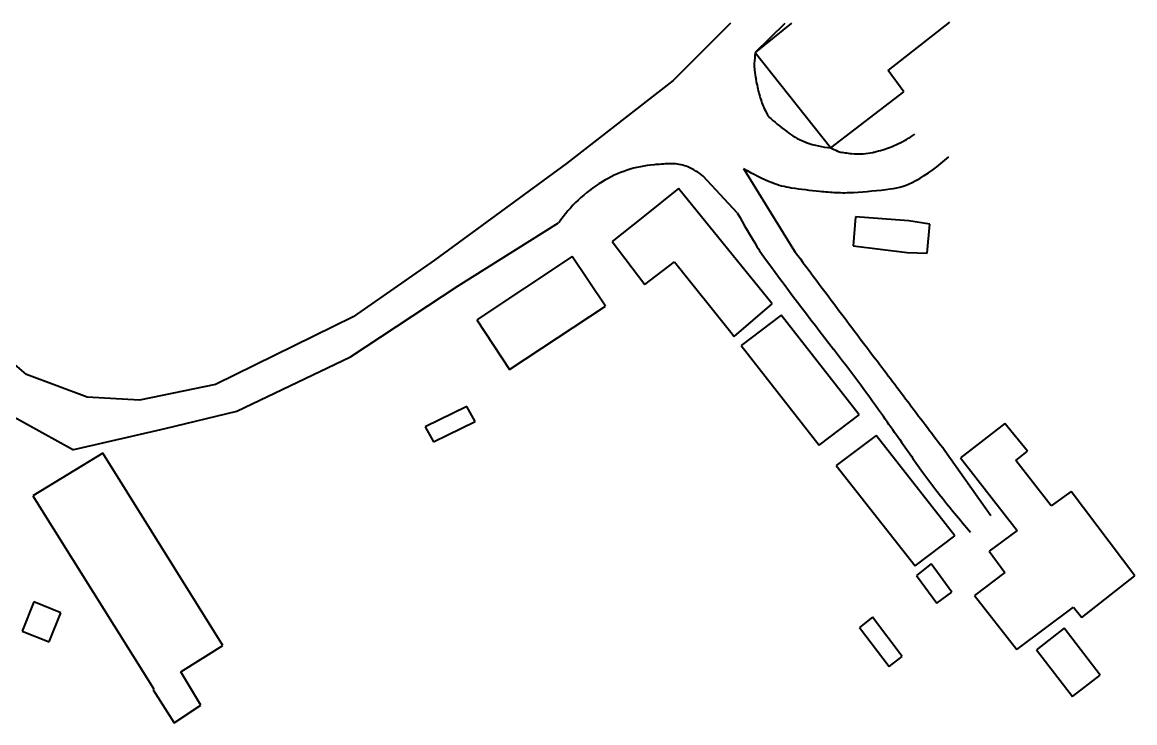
# Model space of a CAD drawing. Header units: metres. Extents: x 625987 to 635197, y 3048449 to 3066446.
# Drawn here: x 634619.828 to 634621.39, y 3063190.567 to 3063191.551 of the extents above; entities that cross this region are included whole.
import ezdxf

# ---------------------------------------------------------------- set-up
doc = ezdxf.new("R2010")
doc.units = ezdxf.units.M
doc.layers.add('C-BLDG', color=253, linetype='Continuous', lineweight=5)
doc.layers.add('C-ROAD-LAND', color=253, linetype='Continuous', lineweight=9)

msp = doc.modelspace()

# ---------------------------------------------------------------- linework, layer by layer
at = {"layer": 'C-BLDG', "lineweight": 40}
for p, q in [((634620.9083, 3063191.5497, 24568986.0801), (634620.8576, 3063191.5085, 24568986.0801)), ((634620.9083, 3063191.5497, 24568986.0801), (634620.8576, 3063191.5085, 24568986.0801)), ((634621.0441, 3063191.4828, 24568986.0801), (634621.1306, 3063191.5508, 24568986.0801)), ((634621.0441, 3063191.4828, 24568986.0801), (634621.1306, 3063191.5508, 24568986.0801)), ((634620.8576, 3063191.5085, 24568986.0801), (634620.9636, 3063191.3742, 24568986.0801)), ((634620.8576, 3063191.5085, 24568986.0801), (634620.9636, 3063191.3742, 24568986.0801)), ((634621.0662, 3063191.4532, 24568986.0801), (634621.0441, 3063191.4828, 24568986.0801)), ((634621.0662, 3063191.4532, 24568986.0801), (634621.0441, 3063191.4828, 24568986.0801)), ((634620.9636, 3063191.3742, 24568986.0801), (634621.0662, 3063191.4532, 24568986.0801)), ((634620.9636, 3063191.3742, 24568986.0801), (634621.0662, 3063191.4532, 24568986.0801)), ((634620.7499, 3063191.3174, 24568986.0801), (634620.6996, 3063191.2772, 24568986.0801)), ((634620.7499, 3063191.3174, 24568986.0801), (634620.6996, 3063191.2772, 24568986.0801)), ((634620.8813, 3063191.1553, 24568986.0801), (634620.7499, 3063191.3174, 24568986.0801)), ((634620.8813, 3063191.1553, 24568986.0801), (634620.7499, 3063191.3174, 24568986.0801)), ((634620.6996, 3063191.2772, 24568986.0801), (634620.6568, 3063191.243, 24568986.0801)), ((634620.6996, 3063191.2772, 24568986.0801), (634620.6568, 3063191.243, 24568986.0801)), ((634620.9984, 3063191.2775, 24568986.0801), (634620.9951, 3063191.2368, 24568986.0801)), ((634620.9984, 3063191.2775, 24568986.0801), (634620.9951, 3063191.2368, 24568986.0801)), ((634621.073, 3063191.2718, 24568986.0801), (634620.9984, 3063191.2775, 24568986.0801)), ((634621.073, 3063191.2718, 24568986.0801), (634620.9984, 3063191.2775, 24568986.0801)), ((634621.1025, 3063191.267, 24568986.0801), (634621.073, 3063191.2718, 24568986.0801)), ((634621.1025, 3063191.267, 24568986.0801), (634621.073, 3063191.2718, 24568986.0801)), ((634621.0991, 3063191.2263, 24568986.0801), (634621.1025, 3063191.267, 24568986.0801)), ((634621.0991, 3063191.2263, 24568986.0801), (634621.1025, 3063191.267, 24568986.0801)), ((634620.6568, 3063191.243, 24568986.0801), (634620.7023, 3063191.1825, 24568986.0801)), ((634620.6568, 3063191.243, 24568986.0801), (634620.7023, 3063191.1825, 24568986.0801)), ((634620.9951, 3063191.2368, 24568986.0801), (634621.0709, 3063191.2274, 24568986.0801)), ((634620.9951, 3063191.2368, 24568986.0801), (634621.0709, 3063191.2274, 24568986.0801)), ((634620.6006, 3063191.2217, 24568986.0801), (634620.4665, 3063191.133, 24568986.0801)), ((634620.6006, 3063191.2217, 24568986.0801), (634620.4665, 3063191.133, 24568986.0801)), ((634620.6472, 3063191.1518, 24568986.0801), (634620.6006, 3063191.2217, 24568986.0801)), ((634620.6472, 3063191.1518, 24568986.0801), (634620.6006, 3063191.2217, 24568986.0801)), ((634621.0709, 3063191.2274, 24568986.0801), (634621.0991, 3063191.2263, 24568986.0801)), ((634621.0709, 3063191.2274, 24568986.0801), (634621.0991, 3063191.2263, 24568986.0801)), ((634620.7023, 3063191.1825, 24568986.0801), (634620.7441, 3063191.2145, 24568986.0801)), ((634620.7023, 3063191.1825, 24568986.0801), (634620.7441, 3063191.2145, 24568986.0801)), ((634620.7441, 3063191.2145, 24568986.0801), (634620.8232, 3063191.1155, 24568986.0801)), ((634620.7441, 3063191.2145, 24568986.0801), (634620.8232, 3063191.1155, 24568986.0801)), ((634620.5126, 3063191.0631, 24568986.0801), (634620.6472, 3063191.1518, 24568986.0801)), ((634620.5126, 3063191.0631, 24568986.0801), (634620.6472, 3063191.1518, 24568986.0801)), ((634620.8278, 3063191.1096, 24568986.0801), (634620.8813, 3063191.1553, 24568986.0801)), ((634620.8278, 3063191.1096, 24568986.0801), (634620.8813, 3063191.1553, 24568986.0801)), ((634620.4665, 3063191.133, 24568986.0801), (634620.5126, 3063191.0631, 24568986.0801)), ((634620.4665, 3063191.133, 24568986.0801), (634620.5126, 3063191.0631, 24568986.0801)), ((634620.8938, 3063191.1393, 24568986.0801), (634620.8379, 3063191.0968, 24568986.0801)), ((634620.8938, 3063191.1393, 24568986.0801), (634620.8379, 3063191.0968, 24568986.0801)), ((634621.0032, 3063190.9992, 24568986.0801), (634620.8938, 3063191.1393, 24568986.0801)), ((634621.0032, 3063190.9992, 24568986.0801), (634620.8938, 3063191.1393, 24568986.0801)), ((634620.8232, 3063191.1155, 24568986.0801), (634620.8278, 3063191.1096, 24568986.0801)), ((634620.8232, 3063191.1155, 24568986.0801), (634620.8278, 3063191.1096, 24568986.0801)), ((634620.8379, 3063191.0968, 24568986.0801), (634620.9473, 3063190.9567, 24568986.0801)), ((634620.8379, 3063191.0968, 24568986.0801), (634620.9473, 3063190.9567, 24568986.0801)), ((634620.4525, 3063191.0111, 24568986.0801), (634620.394, 3063190.9825, 24568986.0801)), ((634620.4525, 3063191.0111, 24568986.0801), (634620.394, 3063190.9825, 24568986.0801)), ((634620.4643, 3063190.99, 24568986.0801), (634620.4525, 3063191.0111, 24568986.0801)), ((634620.4643, 3063190.99, 24568986.0801), (634620.4525, 3063191.0111, 24568986.0801)), ((634620.4058, 3063190.9614, 24568986.0801), (634620.4643, 3063190.99, 24568986.0801)), ((634620.4058, 3063190.9614, 24568986.0801), (634620.4643, 3063190.99, 24568986.0801)), ((634620.9473, 3063190.9567, 24568986.0801), (634621.0032, 3063190.9992, 24568986.0801)), ((634620.9473, 3063190.9567, 24568986.0801), (634621.0032, 3063190.9992, 24568986.0801)), ((634621.2081, 3063190.987, 24568986.0801), (634621.1456, 3063190.9391, 24568986.0801)), ((634621.2081, 3063190.987, 24568986.0801), (634621.1456, 3063190.9391, 24568986.0801)), ((634621.2397, 3063190.9484, 24568986.0801), (634621.2081, 3063190.987, 24568986.0801)), ((634621.2397, 3063190.9484, 24568986.0801), (634621.2081, 3063190.987, 24568986.0801)), ((634620.394, 3063190.9825, 24568986.0801), (634620.4058, 3063190.9614, 24568986.0801)), ((634620.394, 3063190.9825, 24568986.0801), (634620.4058, 3063190.9614, 24568986.0801)), ((634621.0271, 3063190.9703, 24568986.0801), (634620.9712, 3063190.9281, 24568986.0801)), ((634621.0271, 3063190.9703, 24568986.0801), (634620.9712, 3063190.9281, 24568986.0801)), ((634621.1378, 3063190.8294, 24568986.0801), (634621.0271, 3063190.9703, 24568986.0801)), ((634621.1378, 3063190.8294, 24568986.0801), (634621.0271, 3063190.9703, 24568986.0801)), ((634619.9416, 3063190.9454, 24568986.0801), (634619.8432, 3063190.8857, 24568986.0801)), ((634619.9416, 3063190.9454, 24568986.0801), (634619.8432, 3063190.8857, 24568986.0801)), ((634620.1101, 3063190.6754, 24568986.0801), (634619.9416, 3063190.9454, 24568986.0801)), ((634620.1101, 3063190.6754, 24568986.0801), (634619.9416, 3063190.9454, 24568986.0801)), ((634621.2232, 3063190.9352, 24568986.0801), (634621.2397, 3063190.9484, 24568986.0801)), ((634621.2232, 3063190.9352, 24568986.0801), (634621.2397, 3063190.9484, 24568986.0801)), ((634620.9712, 3063190.9281, 24568986.0801), (634621.0819, 3063190.7871, 24568986.0801)), ((634620.9712, 3063190.9281, 24568986.0801), (634621.0819, 3063190.7871, 24568986.0801)), ((634621.1456, 3063190.9391, 24568986.0801), (634621.2253, 3063190.8368, 24568986.0801)), ((634621.1456, 3063190.9391, 24568986.0801), (634621.2253, 3063190.8368, 24568986.0801)), ((634621.2732, 3063190.8715, 24568986.0801), (634621.2232, 3063190.9352, 24568986.0801)), ((634621.2732, 3063190.8715, 24568986.0801), (634621.2232, 3063190.9352, 24568986.0801)), ((634619.8432, 3063190.8857, 24568986.0801), (634620.0128, 3063190.6148, 24568986.0801)), ((634619.8432, 3063190.8857, 24568986.0801), (634620.0128, 3063190.6148, 24568986.0801)), ((634621.3009, 3063190.8917, 24568986.0801), (634621.2732, 3063190.8715, 24568986.0801)), ((634621.3009, 3063190.8917, 24568986.0801), (634621.2732, 3063190.8715, 24568986.0801)), ((634621.3903, 3063190.773, 24568986.0801), (634621.3009, 3063190.8917, 24568986.0801)), ((634621.3903, 3063190.773, 24568986.0801), (634621.3009, 3063190.8917, 24568986.0801)), ((634621.2253, 3063190.8368, 24568986.0801), (634621.1858, 3063190.8078, 24568986.0801)), ((634621.2253, 3063190.8368, 24568986.0801), (634621.1858, 3063190.8078, 24568986.0801)), ((634621.0819, 3063190.7871, 24568986.0801), (634621.1378, 3063190.8294, 24568986.0801)), ((634621.0819, 3063190.7871, 24568986.0801), (634621.1378, 3063190.8294, 24568986.0801)), ((634621.1858, 3063190.8078, 24568986.0801), (634621.2078, 3063190.7779, 24568986.0801)), ((634621.1858, 3063190.8078, 24568986.0801), (634621.2078, 3063190.7779, 24568986.0801)), ((634621.1046, 3063190.7902, 24568986.0801), (634621.0837, 3063190.7739, 24568986.0801)), ((634621.1046, 3063190.7902, 24568986.0801), (634621.0837, 3063190.7739, 24568986.0801)), ((634621.1334, 3063190.7504, 24568986.0801), (634621.1046, 3063190.7902, 24568986.0801)), ((634621.1334, 3063190.7504, 24568986.0801), (634621.1046, 3063190.7902, 24568986.0801)), ((634621.0837, 3063190.7739, 24568986.0801), (634621.1123, 3063190.735, 24568986.0801)), ((634621.0837, 3063190.7739, 24568986.0801), (634621.1123, 3063190.735, 24568986.0801)), ((634621.2078, 3063190.7779, 24568986.0801), (634621.1652, 3063190.7458, 24568986.0801)), ((634621.2078, 3063190.7779, 24568986.0801), (634621.1652, 3063190.7458, 24568986.0801)), ((634621.3159, 3063190.7149, 24568986.0801), (634621.3903, 3063190.773, 24568986.0801)), ((634621.3159, 3063190.7149, 24568986.0801), (634621.3903, 3063190.773, 24568986.0801)), ((634621.1123, 3063190.735, 24568986.0801), (634621.1334, 3063190.7504, 24568986.0801)), ((634621.1123, 3063190.735, 24568986.0801), (634621.1334, 3063190.7504, 24568986.0801)), ((634621.1652, 3063190.7458, 24568986.0801), (634621.2246, 3063190.6698, 24568986.0801)), ((634621.1652, 3063190.7458, 24568986.0801), (634621.2246, 3063190.6698, 24568986.0801)), ((634619.8448, 3063190.7365, 24568986.0801), (634619.8285, 3063190.6957, 24568986.0801)), ((634619.8448, 3063190.7365, 24568986.0801), (634619.8285, 3063190.6957, 24568986.0801)), ((634619.8824, 3063190.7213, 24568986.0801), (634619.8448, 3063190.7365, 24568986.0801)), ((634619.8824, 3063190.7213, 24568986.0801), (634619.8448, 3063190.7365, 24568986.0801)), ((634619.8661, 3063190.6804, 24568986.0801), (634619.8824, 3063190.7213, 24568986.0801)), ((634619.8661, 3063190.6804, 24568986.0801), (634619.8824, 3063190.7213, 24568986.0801)), ((634621.2246, 3063190.6698, 24568986.0801), (634621.3045, 3063190.7292, 24568986.0801)), ((634621.2246, 3063190.6698, 24568986.0801), (634621.3045, 3063190.7292, 24568986.0801)), ((634621.3045, 3063190.7292, 24568986.0801), (634621.3159, 3063190.7149, 24568986.0801)), ((634621.3045, 3063190.7292, 24568986.0801), (634621.3159, 3063190.7149, 24568986.0801)), ((634621.0222, 3063190.715, 24568986.0801), (634621.0037, 3063190.7007, 24568986.0801)), ((634621.0222, 3063190.715, 24568986.0801), (634621.0037, 3063190.7007, 24568986.0801)), ((634621.0639, 3063190.66, 24568986.0801), (634621.0222, 3063190.715, 24568986.0801)), ((634621.0639, 3063190.66, 24568986.0801), (634621.0222, 3063190.715, 24568986.0801)), ((634619.8285, 3063190.6957, 24568986.0801), (634619.8661, 3063190.6804, 24568986.0801)), ((634619.8285, 3063190.6957, 24568986.0801), (634619.8661, 3063190.6804, 24568986.0801)), ((634621.0037, 3063190.7007, 24568986.0801), (634621.0454, 3063190.6458, 24568986.0801)), ((634621.0037, 3063190.7007, 24568986.0801), (634621.0454, 3063190.6458, 24568986.0801)), ((634621.2913, 3063190.6997, 24568986.0801), (634621.2523, 3063190.6695, 24568986.0801)), ((634621.2913, 3063190.6997, 24568986.0801), (634621.2523, 3063190.6695, 24568986.0801)), ((634621.3419, 3063190.6338, 24568986.0801), (634621.2913, 3063190.6997, 24568986.0801)), ((634621.3419, 3063190.6338, 24568986.0801), (634621.2913, 3063190.6997, 24568986.0801)), ((634620.0512, 3063190.6386, 24568986.0801), (634620.1101, 3063190.6754, 24568986.0801)), ((634620.0512, 3063190.6386, 24568986.0801), (634620.1101, 3063190.6754, 24568986.0801)), ((634621.0454, 3063190.6458, 24568986.0801), (634621.0639, 3063190.66, 24568986.0801)), ((634621.0454, 3063190.6458, 24568986.0801), (634621.0639, 3063190.66, 24568986.0801)), ((634621.2523, 3063190.6695, 24568986.0801), (634621.3029, 3063190.6036, 24568986.0801)), ((634621.2523, 3063190.6695, 24568986.0801), (634621.3029, 3063190.6036, 24568986.0801)), ((634620.0792, 3063190.5917, 24568986.0801), (634620.0512, 3063190.6386, 24568986.0801)), ((634620.0792, 3063190.5917, 24568986.0801), (634620.0512, 3063190.6386, 24568986.0801)), ((634621.3029, 3063190.6036, 24568986.0801), (634621.3419, 3063190.6338, 24568986.0801)), ((634621.3029, 3063190.6036, 24568986.0801), (634621.3419, 3063190.6338, 24568986.0801)), ((634620.0128, 3063190.6148, 24568986.0801), (634620.0123, 3063190.6132, 24568986.0801)), ((634620.0128, 3063190.6148, 24568986.0801), (634620.0123, 3063190.6132, 24568986.0801)), ((634620.0123, 3063190.6132, 24568986.0801), (634620.0415, 3063190.5669, 24568986.0801)), ((634620.0123, 3063190.6132, 24568986.0801), (634620.0415, 3063190.5669, 24568986.0801)), ((634620.0415, 3063190.5669, 24568986.0801), (634620.0792, 3063190.5917, 24568986.0801)), ((634620.0415, 3063190.5669, 24568986.0801), (634620.0792, 3063190.5917, 24568986.0801))]:
    msp.add_line(p, q, dxfattribs=at)
at = {"layer": 'C-ROAD-LAND', "lineweight": 40}
for p, q in [((634620.8228, 3063191.5493, 24568986.0801), (634620.7424, 3063191.469, 24568986.0801)), ((634620.8228, 3063191.5493, 24568986.0801), (634620.7424, 3063191.469, 24568986.0801)), ((634620.8576, 3063191.5085, 24568986.0801), (634620.8995, 3063191.5497, 24568986.0801)), ((634620.8576, 3063191.5085, 24568986.0801), (634620.8995, 3063191.5497, 24568986.0801)), ((634620.7424, 3063191.469, 24568986.0801), (634620.5924, 3063191.3526, 24568986.0801)), ((634620.7424, 3063191.469, 24568986.0801), (634620.5924, 3063191.3526, 24568986.0801)), ((634620.5924, 3063191.3526, 24568986.0801), (634620.4072, 3063191.2166, 24568986.0801)), ((634620.5924, 3063191.3526, 24568986.0801), (634620.4072, 3063191.2166, 24568986.0801)), ((634620.8322, 3063191.2831, 24568986.0801), (634620.7845, 3063191.3345, 24568986.0801)), ((634620.8322, 3063191.2831, 24568986.0801), (634620.7845, 3063191.3345, 24568986.0801)), ((634620.8412, 3063191.3453, 24568986.0801), (634620.9101, 3063191.2328, 24568986.0801)), ((634620.8412, 3063191.3453, 24568986.0801), (634620.9101, 3063191.2328, 24568986.0801)), ((634620.4402, 3063191.1805, 24568986.0801), (634620.5815, 3063191.2692, 24568986.0801)), ((634620.4402, 3063191.1805, 24568986.0801), (634620.5815, 3063191.2692, 24568986.0801)), ((634620.4072, 3063191.2166, 24568986.0801), (634620.2928, 3063191.137, 24568986.0801)), ((634620.4072, 3063191.2166, 24568986.0801), (634620.2928, 3063191.137, 24568986.0801)), ((634620.2895, 3063191.0806, 24568986.0801), (634620.4402, 3063191.1805, 24568986.0801)), ((634620.2895, 3063191.0806, 24568986.0801), (634620.4402, 3063191.1805, 24568986.0801)), ((634619.8342, 3063191.0559, 24568986.0801), (634619.7108, 3063191.1613, 24568986.0801)), ((634619.8342, 3063191.0559, 24568986.0801), (634619.7108, 3063191.1613, 24568986.0801)), ((634620.2928, 3063191.137, 24568986.0801), (634620.0997, 3063191.0422, 24568986.0801)), ((634620.2928, 3063191.137, 24568986.0801), (634620.0997, 3063191.0422, 24568986.0801)), ((634620.1296, 3063191.0047, 24568986.0801), (634620.2895, 3063191.0806, 24568986.0801)), ((634620.1296, 3063191.0047, 24568986.0801), (634620.2895, 3063191.0806, 24568986.0801)), ((634619.9196, 3063191.0243, 24568986.0801), (634619.8342, 3063191.0559, 24568986.0801)), ((634619.9196, 3063191.0243, 24568986.0801), (634619.8342, 3063191.0559, 24568986.0801)), ((634620.0997, 3063191.0422, 24568986.0801), (634619.9928, 3063191.02, 24568986.0801)), ((634620.0997, 3063191.0422, 24568986.0801), (634619.9928, 3063191.02, 24568986.0801)), ((634619.9928, 3063191.02, 24568986.0801), (634619.9196, 3063191.0243, 24568986.0801)), ((634619.9928, 3063191.02, 24568986.0801), (634619.9196, 3063191.0243, 24568986.0801)), ((634620.0291, 3063190.9801, 24568986.0801), (634620.1296, 3063191.0047, 24568986.0801)), ((634620.0291, 3063190.9801, 24568986.0801), (634620.1296, 3063191.0047, 24568986.0801)), ((634619.8122, 3063190.999, 24568986.0801), (634619.9006, 3063190.9501, 24568986.0801)), ((634619.8122, 3063190.999, 24568986.0801), (634619.9006, 3063190.9501, 24568986.0801)), ((634619.901, 3063190.9507, 24568986.0801), (634620.0291, 3063190.9801, 24568986.0801)), ((634619.901, 3063190.9507, 24568986.0801), (634620.0291, 3063190.9801, 24568986.0801)), ((634619.9006, 3063190.9501, 24568986.0801), (634619.901, 3063190.9507, 24568986.0801)), ((634619.9006, 3063190.9501, 24568986.0801), (634619.901, 3063190.9507, 24568986.0801)), ((634621.1237, 3063190.9492, 24568986.0801), (634621.1881, 3063190.8579, 24568986.0801)), ((634621.1237, 3063190.9492, 24568986.0801), (634621.1881, 3063190.8579, 24568986.0801))]:
    msp.add_line(p, q, dxfattribs=at)
for centre, major_axis, ratio, start_param, end_param in [((634621.0063, 3063191.4868, 24568986.0801), (-0.1062, 0.1062), 1, 0.64052, 0.745398), ((634621.0063, 3063191.4868, 24568986.0801), (-0.1062, 0.1062), 1, 0.64052, 0.745398), ((634620.9093, 3063191.4907, 24568986.0801), (0.0376, 0.0376), 1, 2.316172, 2.492527), ((634620.9093, 3063191.4907, 24568986.0801), (0.0376, 0.0376), 1, 2.316172, 2.492527), ((634621.3013, 3063191.5445, 24568986.0801), (-0.3174, 0.3174), 0.999999, 0.921761, 0.95133), ((634621.3013, 3063191.5445, 24568986.0801), (-0.3174, 0.3174), 0.999999, 0.921761, 0.95133), ((634621.1562, 3063191.5202, 24568986.0801), (0.2134, 0.2134), 0.999999, 2.522134, 2.5582), ((634621.1562, 3063191.5202, 24568986.0801), (0.2134, 0.2134), 0.999999, 2.522134, 2.5582), ((634621.0065, 3063191.4896, 24568986.0801), (0.1053, 0.1053), 1, 2.55819, 2.697911), ((634621.0065, 3063191.4896, 24568986.0801), (0.1053, 0.1053), 1, 2.55819, 2.697911), ((634620.9817, 3063191.4807, 24568986.0801), (-0.0867, 0.0867), 0.999999, 1.127098, 1.28109), ((634620.9817, 3063191.4807, 24568986.0801), (-0.0867, 0.0867), 0.999999, 1.127098, 1.28109), ((634620.8956, 3063191.4342, 24568986.0801), (-0.0175, 0.0175), 0.999999, 1.281092, 1.630213), ((634620.8956, 3063191.4342, 24568986.0801), (-0.0175, 0.0175), 0.999999, 1.281092, 1.630213), ((634621.1156, 3063191.682, 24568986.0801), (-0.2518, 0.2518), 0.999998, 1.630222, 1.721784), ((634621.1156, 3063191.682, 24568986.0801), (-0.2518, 0.2518), 0.999998, 1.630222, 1.721784), ((634620.9612, 3063191.4722, 24568986.0801), (-0.0676, 0.0676), 1, 1.721765, 2.015775), ((634620.9612, 3063191.4722, 24568986.0801), (-0.0676, 0.0676), 1, 1.721765, 2.015775), ((634620.9691, 3063191.5647, 24568986.0801), (-0.1449, 0.1449), 0.999998, 2.803283, 2.937248), ((634620.9691, 3063191.5647, 24568986.0801), (-0.1449, 0.1449), 0.999998, 2.803283, 2.937248), ((634620.9797, 3063191.5245, 24568986.0801), (-0.1069, 0.1069), 1, 2.015801, 2.249346), ((634620.9797, 3063191.5245, 24568986.0801), (-0.1069, 0.1069), 1, 2.015801, 2.249346), ((634620.9974, 3063191.5056, 24568986.0801), (-0.0986, 0.0986), 1, 2.640822, 2.803279), ((634620.9974, 3063191.5056, 24568986.0801), (-0.0986, 0.0986), 1, 2.640822, 2.803279), ((634621.0013, 3063191.4422, 24568986.0801), (0.0549, 0.0549), 0.999995, 3.421305, 3.553187), ((634621.0013, 3063191.4422, 24568986.0801), (0.0549, 0.0549), 0.999995, 3.421305, 3.553187), ((634620.9844, 3063191.3993, 24568986.0801), (0.0224, 0.0224), 0.999999, 3.553234, 3.760119), ((634620.9844, 3063191.3993, 24568986.0801), (0.0224, 0.0224), 0.999999, 3.553234, 3.760119), ((634621.0269, 3063191.6517, 24568986.0801), (-0.2033, 0.2033), 1, 2.189304, 2.220345), ((634621.0269, 3063191.6517, 24568986.0801), (-0.2033, 0.2033), 1, 2.189304, 2.220345), ((634620.998, 3063191.4403, 24568986.0801), (-0.0525, 0.0525), 0.999998, 2.220422, 2.281547), ((634620.998, 3063191.4403, 24568986.0801), (-0.0525, 0.0525), 0.999998, 2.220422, 2.281547), ((634621.0022, 3063191.4952, 24568986.0801), (0.0914, 0.0914), 1, 3.852267, 3.979974), ((634621.0022, 3063191.4952, 24568986.0801), (0.0914, 0.0914), 1, 3.852267, 3.979974), ((634621.0043, 3063191.4552, 24568986.0801), (-0.0631, 0.0631), 1, 2.409191, 2.562948), ((634621.0043, 3063191.4552, 24568986.0801), (-0.0631, 0.0631), 1, 2.409191, 2.562948), ((634621.0167, 3063191.3957, 24568986.0801), (-0.0201, 0.0201), 0.999959, 2.562928, 2.630499), ((634621.0167, 3063191.3957, 24568986.0801), (-0.0201, 0.0201), 0.999959, 2.562928, 2.630499), ((634620.694, 3063192.5424, 24568986.0801), (0.8625, 0.8625), 0.999968, 4.201322, 4.211635), ((634620.694, 3063192.5424, 24568986.0801), (0.8625, 0.8625), 0.999968, 4.201322, 4.211635), ((634620.9657, 3063191.5404, 24568986.0801), (0.1713, 0.1713), 1, 4.428041, 4.668444), ((634620.9657, 3063191.5404, 24568986.0801), (0.1713, 0.1713), 1, 4.428041, 4.668444), ((634620.7304, 3063191.1819, 24568986.0801), (0.1198, 0.1198), 1, 0.873821, 1.331756), ((634620.7304, 3063191.1819, 24568986.0801), (0.1198, 0.1198), 1, 0.873821, 1.331756), ((634620.7684, 3063190.7541, 24568986.0801), (0.4234, 0.4234), 0.999999, 0.838958, 0.873826), ((634620.7684, 3063190.7541, 24568986.0801), (0.4234, 0.4234), 0.999999, 0.838958, 0.873826), ((634620.74, 3063191.2834, 24568986.0801), (-0.0486, 0.0486), 1, -0.83476, -0.731824), ((634620.74, 3063191.2834, 24568986.0801), (-0.0486, 0.0486), 1, -0.83476, -0.731824), ((634620.7406, 3063191.2953, 24568986.0801), (0.0402, 0.0402), 1, 0.38076, 0.736018), ((634620.7406, 3063191.2953, 24568986.0801), (0.0402, 0.0402), 1, 0.38076, 0.736018), ((634620.7278, 3063191.2654, 24568986.0801), (-0.0632, 0.0632), 1, -1.472993, -1.190033), ((634620.7278, 3063191.2654, 24568986.0801), (-0.0632, 0.0632), 1, -1.472993, -1.190033), ((634620.9969, 3063191.6129, 24568986.0801), (0.2189, 0.2189), 0.999999, 3.399913, 3.544988), ((634620.9969, 3063191.6129, 24568986.0801), (0.2189, 0.2189), 0.999999, 3.399913, 3.544988), ((634620.7467, 3063191.1551, 24568986.0801), (0.1419, 0.1419), 1, 1.331759, 1.751801), ((634620.7467, 3063191.1551, 24568986.0801), (0.1419, 0.1419), 1, 1.331759, 1.751801), ((634620.9249, 3063191.4336, 24568986.0801), (0.0823, 0.0823), 1, 3.54499, 3.781946), ((634620.9249, 3063191.4336, 24568986.0801), (0.0823, 0.0823), 1, 3.54499, 3.781946), ((634621.0677, 3063192.4109, 24568986.0801), (0.7807, 0.7807), 0.999999, 3.781948, 3.818285), ((634621.0677, 3063192.4109, 24568986.0801), (0.7807, 0.7807), 0.999999, 3.781948, 3.818285), ((634620.9292, 3063192.2961, 24568986.0801), (0.6976, 0.6976), 1, 3.994158, 4.04676), ((634620.9292, 3063192.2961, 24568986.0801), (0.6976, 0.6976), 1, 3.994158, 4.04676), ((634621.0354, 3063191.413, 24568986.0801), (-0.0686, 0.0686), 1, 2.475962, 2.85724), ((634621.0354, 3063191.413, 24568986.0801), (-0.0686, 0.0686), 1, 2.475962, 2.85724), ((634620.9895, 3063191.6949, 24568986.0801), (0.2713, 0.2713), 1, 3.818279, 3.879919), ((634620.9895, 3063191.6949, 24568986.0801), (0.2713, 0.2713), 1, 3.818279, 3.879919), ((634620.9813, 3063191.5207, 24568986.0801), (0.148, 0.148), 1, 3.879928, 3.994165), ((634620.9813, 3063191.5207, 24568986.0801), (0.148, 0.148), 1, 3.879928, 3.994165), ((634623.2266, 3063192.649, 24568986.0801), (-1.9492, 1.9492), 1, 1.303801, 1.324053), ((634623.2266, 3063192.649, 24568986.0801), (-1.9492, 1.9492), 1, 1.303801, 1.324053), ((634620.9728, 3063191.3021, 24568986.0801), (0.0926, 0.0926), 1, 2.8949, 2.987868), ((634620.9728, 3063191.3021, 24568986.0801), (0.0926, 0.0926), 1, 2.8949, 2.987868), ((634625.9374, 3063194.9342, 24568986.0801), (-4.4423, 4.4423), 1, 1.417021, 1.443544), ((634625.9374, 3063194.9342, 24568986.0801), (-4.4423, 4.4423), 1, 1.417021, 1.443544), ((634651.5511, 3063214.0866, 24568986.0801), (27.0293, 27.0293), 0.999999, 2.997039, 2.999562), ((634651.5511, 3063214.0866, 24568986.0801), (27.0293, 27.0293), 0.999999, 2.997039, 2.999562), ((634651.551, 3063214.0865, 24568986.0801), (27.0292, 27.0292), 0.999998, 2.99956, 3.002083), ((634651.551, 3063214.0865, 24568986.0801), (27.0292, 27.0292), 0.999998, 2.99956, 3.002083), ((634618.6757, 3063189.3199, 24568986.0801), (2.0482, 2.0482), 1, 6.116871, 6.155933), ((634618.6757, 3063189.3199, 24568986.0801), (2.0482, 2.0482), 1, 6.116871, 6.155933), ((634651.5514, 3063214.0867, 24568986.0801), (27.0294, 27.0294), 0.999981, 3.002077, 3.004199), ((634651.5514, 3063214.0867, 24568986.0801), (27.0294, 27.0294), 0.999981, 3.002077, 3.004199), ((634651.5513, 3063214.0866, 24568986.0801), (-27.0294, 27.0294), 0.999999, 1.433405, 1.435527), ((634651.5513, 3063214.0866, 24568986.0801), (-27.0294, 27.0294), 0.999999, 1.433405, 1.435527), ((634617.0926, 3063188.1918, 24568986.0801), (-3.4228, 3.4228), 0.999988, 4.538554, 4.546078), ((634617.0926, 3063188.1918, 24568986.0801), (-3.4228, 3.4228), 0.999988, 4.538554, 4.546078), ((634633.5238, 3063199.7143, 24568986.0801), (10.7679, 10.7679), 0.999992, 2.967757, 2.971999), ((634633.5238, 3063199.7143, 24568986.0801), (10.7679, 10.7679), 0.999992, 2.967757, 2.971999), ((634621.6161, 3063191.2884, 24568986.0801), (0.4531, 0.4531), 1, 2.971995, 3.029788), ((634621.6161, 3063191.2884, 24568986.0801), (0.4531, 0.4531), 1, 2.971995, 3.029788), ((634622.9099, 3063192.321, 24568986.0801), (-1.6237, 1.6237), 0.999999, 1.458994, 1.489522), ((634622.9099, 3063192.321, 24568986.0801), (-1.6237, 1.6237), 0.999999, 1.458994, 1.489522)]:
    msp.add_ellipse(centre, major_axis=major_axis, ratio=ratio, start_param=start_param, end_param=end_param, dxfattribs=at)

doc.saveas('drawing.dxf')
